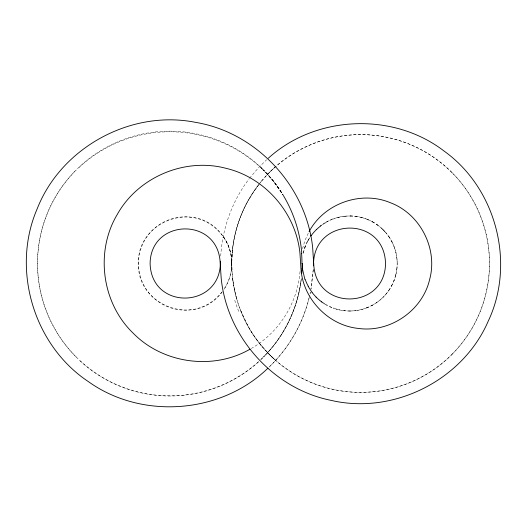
<?xml version="1.0" encoding="UTF-8"?>
<svg xmlns="http://www.w3.org/2000/svg" width="527" height="527" viewBox="0 0 527 527"><rect width="100%" height="100%" fill="white"/><g stroke="black" fill="none" stroke-linecap="round" stroke-linejoin="round"><path stroke-width="0.4" stroke-dasharray="2.63 1.98" d="M231.557 267.828L231.768 262.248M393.893 246.149L394.163 246.847A48.095 47.68 9.3 0 1 395.645 251.57L395.83 252.262A48.188 47.753 12.7 0 1 396.745 257.156L396.838 257.841A48.267 47.812 16.7 0 1 397.167 262.835L397.174 264.159M231.761 263.5L231.768 262.499M231.768 262.334L231.768 261.998M231.768 262.103L231.913 257.255M231.775 261.866L232.433 250.332M231.939 256.695L232.012 255.437M232.058 254.804L232.308 251.642M313.269 269.824L310.97 289.185L313.315 269.185M220.727 256.069C222.361 228.296 232.17 201.004 249.093 178.877M300.021 271.557C297.617 303.117 278.823 332.833 251.287 348.466M232.387 250.819L232.644 248.454A128.851 128.805 -89 0 1 258.685 184.667M232.559 249.179C234.568 231.089 240.483 213.455 249.765 197.803M301.2 279.356L301.292 278.566M396.759 269.791L396.91 268.526A48.339 47.858 21.1 0 0 397.167 263.5M310.054 293.789L310.37 292.254L309.54 296.075M395.678 275.325L395.968 274.145A48.412 47.904 26.1 0 0 396.831 269.159M302.511 248.645L304.995 240.464L308.526 232.67M395.83 274.738L395.843 274.659A48.471 47.944 31.5 0 1 394.354 279.606L393.952 280.7M309.349 296.839C303.104 323.249 289.112 347.748 269.593 366.594M308.987 298.361C302.472 324.428 288.473 348.584 269.014 367.121M305.291 246.517L304.435 248.948A53.906 52.094 86.9 0 0 303.723 251.195L303.091 254.106A47.509 47.509 0 0 1 309.751 237.73M307.366 241.86L308.565 239.666M391.601 285.825L392.114 284.843A48.524 47.977 37.2 0 0 394.15 280.153M388.662 290.64L389.255 289.771A48.576 48.003 43.4 0 0 391.851 285.331M249.554 178.264L258.441 167.784L266.609 159.753M260.127 182.836L261.372 181.308M385.204 295.028L385.823 294.323A48.629 48.029 50 0 0 388.946 290.199M219.39 295.133C192.777 326.542 136.71 304.731 138.469 263.5C136.71 222.269 192.777 200.458 219.39 231.867A46.587 46.501 87.1 0 1 231.294 256.774L231.722 261.504M452.199 354.19L451.764 354.625A129.023 128.917 31.5 0 1 361.469 392.338L360.633 392.371A128.924 128.851 62.7 0 1 269.916 355.007M269.607 172.276L269.508 172.375A128.851 128.805 -89 0 0 260.384 182.526M260.674 359.724C283.098 338.657 297.729 309.547 301.246 278.981A132.363 132.363 0 0 1 263.401 357.082A132.336 132.336 0 0 0 301.101 280.147M269.738 172.145L274.56 167.586M334.704 308.598A47.509 47.509 0 0 0 381.166 299.066L383.603 296.747A48.668 48.056 54.2 0 0 385.487 294.698M262.894 357.569L260.878 359.526M382.918 297.439L383.261 297.096A47.509 47.509 0 0 0 386.027 232.927L385.428 232.223M381.864 298.434L381.515 298.756A48.728 48.076 64.2 0 1 377.437 302.037L376.759 302.531M326.029 222.289L328.011 221.208M371.871 305.502L372.609 305.107A48.787 48.095 71.9 0 0 377.068 302.294M332.017 219.39L331.628 219.542A47.325 46.409 5 0 0 327.023 221.748M366.693 307.854L367.424 307.564A48.846 48.109 79.8 0 0 372.227 305.291M367.062 307.715L367.108 307.696A48.912 48.128 88 0 1 361.957 309.375L361.258 309.573M337.399 217.598L339.487 217.091M355.659 310.634L356.285 310.548A48.991 48.148 -83.8 0 0 361.601 309.461M345.337 216.189L343.261 216.426A46.857 46.033 5.9 0 0 338.433 217.308M350.093 311.009L350.468 311.002A49.083 48.174 -75.7 0 0 355.949 310.561M349.394 311.009L349.664 311.009A49.202 48.214 -68 0 1 344.586 310.719M351.18 216.011L348.643 215.998A46.817 46.086 6.6 0 0 344.296 216.261M344.579 310.739L344.059 310.68M354.967 216.287L356.931 216.551M344.263 310.706L344.302 310.706A49.327 48.267 -61.5 0 1 338.696 309.705L338.597 309.705M360.672 217.282L362.536 217.763M367.925 219.64L366.179 218.955A47.081 46.626 6.1 0 0 361.614 217.493M373.03 222.13L371.43 221.268A47.226 46.811 5 0 0 367.062 219.272M376.35 224.192L377.793 225.207M382.885 229.535L380.876 227.677A47.509 47.147 3.1 0 0 377.082 224.693M381.831 228.534L381.515 228.244A47.509 47.509 0 0 0 334.27 218.553M259.976 166.631L267.222 173.91L274.356 182.355M382.088 228.777L383.333 229.976M260.213 166.848L262.044 168.594M270.542 355.653L275.641 360.376L271.24 356.324M262.268 168.811L272.795 180.386L282.992 194.911M270.661 355.765L270.081 355.198M270.311 355.429L260.009 344.012M262.894 169.43L259.337 166.038A132.336 132.336 0 0 0 78.931 167.303L76.244 169.925A132.336 132.336 0 0 0 76.237 357.075L78.931 359.691A132.336 132.336 0 0 0 258.79 361.469M383.122 229.765L383.557 230.2M451.817 172.428L451.764 172.375A129.056 128.97 -63.1 0 0 361.469 134.596L360.633 134.629A128.937 128.884 -84.3 0 0 269.883 171.96M383.406 230.055L385.356 232.143M383.63 230.279L384.941 231.676M260.997 345.238L260.628 344.783M260.503 344.625L259.758 343.703M259.883 343.854L259.515 343.393M275.199 183.455L276.853 185.675M277.663 186.802L283.322 195.458A132.336 132.336 0 0 0 263.395 169.925A132.363 132.363 0 0 1 283.322 195.458M389.4 237.453L388.504 236.129A47.766 47.404 3.2 0 0 385.494 232.302M391.502 240.977L392.207 242.348M240.635 310.489L248.276 326.621A139.036 133.792 -30.2 0 0 259.422 343.209M394.163 246.847L394.413 247.545M236.564 298.348L235.668 294.995M395.83 252.262L395.994 252.96M235.391 293.868L234.864 291.609M234.614 290.469L233.52 284.699M233.362 283.77L232.143 273.381L231.755 262.683M232.967 281.089L231.972 270.832M396.838 257.841L396.917 258.526M231.893 269.317L231.761 264.225M231.761 262.999L231.722 261.636L231.755 262.749M325.653 304.501A49.742 48.609 -54.8 0 1 324.322 303.69M331.957 307.577A49.63 48.497 -53.7 0 1 327.188 305.35M338.446 309.645A49.479 48.365 -56.4 0 1 334.935 308.651M391.857 241.669A47.997 47.601 6.5 0 1 393.886 246.149M388.952 236.794A47.885 47.509 4.5 0 1 391.495 240.977M372.24 221.689A47.364 46.989 3.9 0 1 376.357 224.186M355.956 216.38A46.956 46.429 6.8 0 1 360.679 217.256M350.159 215.958A46.863 46.244 7 0 1 354.967 216.254M333.822 218.698A47.015 46.119 5.1 0 1 337.399 217.592M322.708 224.436A47.766 46.929 6.9 0 1 324.355 223.349M307.86 240.701A48.207 47.654 57.4 0 1 309.823 237.44M304.646 247.65A47.272 46.323 78.4 0 1 307.195 241.768M331.753 307.505A47.509 47.509 0 0 1 327.675 305.614M325.495 304.402A47.509 47.509 0 0 1 324.171 303.592M322.544 224.489A47.509 47.509 0 0 1 332.063 219.37M222.196 291.8A46.646 46.646 0 0 1 142.455 282.353A46.646 46.646 0 0 1 189.153 217.032A46.646 46.646 0 0 1 223.889 289.435A46.56 46.448 88.7 0 0 231.636 267.835M223.303 236.544A45.77 44.044 -85.8 0 1 231.88 261.629M222.236 291.826A46.56 46.448 88.7 0 1 219.423 295.166M231.775 261.636A128.871 128.871 0 0 1 420.77 149.516A128.871 128.871 0 0 1 434.913 368.814A128.871 128.871 0 0 1 233.079 281.899M232.624 278.394A103.371 103.371 0 0 0 233.02 281.504L235.753 295.337A128.858 128.819 84.7 0 0 269.514 354.625M238.744 311.391A131.236 124.036 -61.5 0 1 234.403 299.125M452.245 172.764A129.122 128.996 -34 0 1 452.179 354.164M249.95 197.915A137.83 132.606 52.7 0 1 259.495 183.851M79.063 167.441A132.745 131.928 -10.1 0 1 259.192 166.196M76.25 357.062A132.554 132.402 51 0 1 76.224 169.905M258.876 361.562A132.172 132.079 -11.3 0 1 78.892 359.737"/><path stroke-width="0.79" d="M302.07 268.124L301.787 273.348M220.372 261.208C221.656 308.717 151.335 311.141 150.109 263.5C150.63 218.679 216.946 216.808 220.088 261.478L221.169 278.012C226.834 336.733 273.058 388.768 331.075 400.362C393.517 415.026 462.752 380.178 488.167 321.286C515.689 263.348 496.243 188.317 444.044 151.038C393.214 111.908 315.772 115.077 268.315 158.232M313.539 265.845C312.221 217.17 384.282 214.687 385.533 263.5C385 309.428 317.05 311.345 313.828 265.575L312.636 247.334C306.075 186.044 256.53 132.422 195.504 122.35C131.058 109.425 61.323 147.435 37.272 208.6C11.027 268.856 33.464 345.047 88.167 381.469C141.532 419.841 220.734 413.998 267.894 368.215M309.039 231.728C323.934 203.56 360.863 190.346 390.243 202.671C420.118 213.764 438.036 248.652 429.657 279.389C422.555 310.456 390.303 332.774 358.735 328.473C328.789 325.6 303.46 299.593 301.022 269.672L299.935 253.046C295.884 213.125 265.252 177.54 226.07 168.337C184.825 157.309 138.028 177.144 117.271 214.449C95.031 251.544 101.783 302.794 132.863 332.873C162.566 363.531 212.908 370.58 249.89 349.256M311.193 235.622L311.918 234.647A48.491 47.983 32.4 0 1 315.251 230.767L316.529 229.449M320.679 225.852L321.608 225.161M321.72 301.925L321.74 301.938A49.742 48.609 -54.8 0 0 323.664 303.269M321.622 301.852L321.674 301.892A49.703 48.537 -60.8 0 1 316.641 297.63L316.068 297.096M283.671 196.051C294.007 213.455 300.245 233.263 301.773 253.447M304.85 279.27L302.465 268.948M302.373 268.968A25.797 13.972 86.3 0 1 302.063 263.487M302.379 263.533A74.386 41.04 86.2 0 1 302.294 268.184M301.589 253.467A72.673 39.591 86.2 0 1 301.971 263.474M308.176 286.115A46.903 44.499 -87 0 1 305.12 279.198M312.056 292.248A48.372 46.613 -80.7 0 1 308.163 286.201M316.114 297.05A49.281 47.944 -70.8 0 1 312.05 292.386M327.01 305.265A49.742 48.609 -54.8 0 1 326.332 304.889M334.243 308.42A49.479 48.365 -56.4 0 1 333.558 308.183M332.649 219.127A47.015 46.119 5.1 0 1 333.235 218.909M324.922 223A47.766 46.929 6.9 0 1 325.482 222.657M316.569 229.489A48.234 47.562 13.6 0 1 320.719 225.905M310.68 236.188A48.207 47.654 57.4 0 1 311.121 235.569"/></g></svg>
